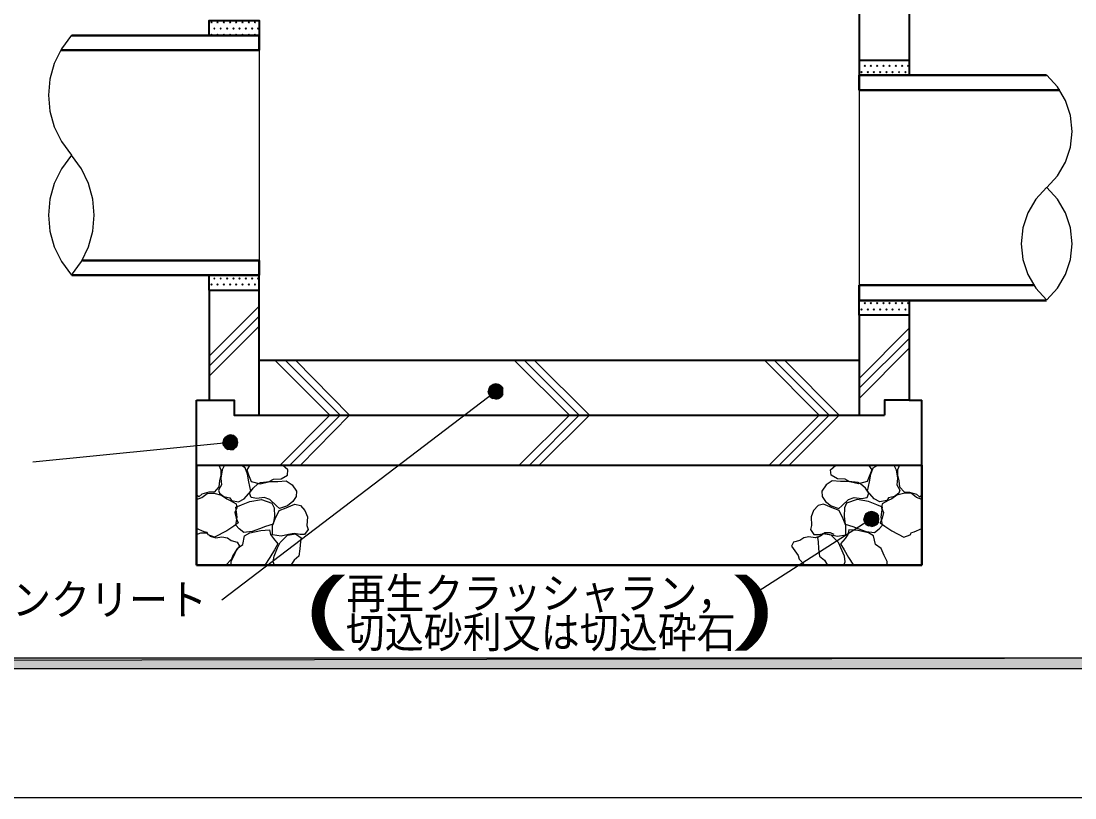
# Model space of a CAD drawing. Header units: millimetres. Extents: x 0 to 420, y 0 to 297.
# Drawn here: x 305.6 to 375.9, y 157 to 208.8 of the extents above; entities that cross this region are included whole.
import ezdxf
from ezdxf.enums import TextEntityAlignment as Align

# ---------------------------------------------------------------- set-up
doc = ezdxf.new("R2010")
doc.units = ezdxf.units.MM
doc.styles.add('kst32b', font='NotoSansJP-Variable.ttf')

msp = doc.modelspace()

# ---------------------------------------------------------------- hatches: boundary and pattern name
for points in [[(318.304, 208.767), (318.283, 208.746), (318.262, 208.724), (318.283, 208.703), (318.304, 208.682), (318.325, 208.703), (318.347, 208.724), (318.325, 208.746), (318.304, 208.767)], [(318.707, 208.767), (318.685, 208.746), (318.664, 208.724), (318.685, 208.703), (318.707, 208.682), (318.728, 208.703), (318.749, 208.724), (318.728, 208.746), (318.707, 208.767)], [(319.13, 208.767), (319.109, 208.746), (319.087, 208.724), (319.109, 208.703), (319.13, 208.682), (319.151, 208.703), (319.172, 208.724), (319.151, 208.746), (319.13, 208.767)], [(319.553, 208.767), (319.532, 208.746), (319.511, 208.724), (319.532, 208.703), (319.553, 208.682), (319.574, 208.703), (319.596, 208.724), (319.574, 208.746), (319.553, 208.767)], [(319.955, 208.767), (319.934, 208.746), (319.913, 208.724), (319.934, 208.703), (319.955, 208.682), (319.977, 208.703), (319.998, 208.724), (319.977, 208.746), (319.955, 208.767)], [(320.379, 208.767), (320.357, 208.746), (320.336, 208.724), (320.357, 208.703), (320.379, 208.682), (320.4, 208.703), (320.421, 208.724), (320.4, 208.746), (320.379, 208.767)], [(320.802, 208.767), (320.781, 208.746), (320.76, 208.724), (320.781, 208.703), (320.802, 208.682), (320.823, 208.703), (320.844, 208.724), (320.823, 208.746), (320.802, 208.767)], [(321.204, 208.767), (321.183, 208.746), (321.162, 208.724), (321.183, 208.703), (321.204, 208.682), (321.225, 208.703), (321.246, 208.724), (321.225, 208.746), (321.204, 208.767)], [(318.304, 207.941), (318.283, 207.92), (318.262, 207.899), (318.283, 207.878), (318.304, 207.857), (318.325, 207.878), (318.347, 207.899), (318.325, 207.92), (318.304, 207.941)], [(318.495, 208.365), (318.474, 208.344), (318.453, 208.322), (318.474, 208.301), (318.495, 208.28), (318.516, 208.301), (318.537, 208.322), (318.516, 208.344), (318.495, 208.365)], [(318.707, 207.941), (318.685, 207.92), (318.664, 207.899), (318.685, 207.878), (318.707, 207.857), (318.728, 207.878), (318.749, 207.899), (318.728, 207.92), (318.707, 207.941)], [(318.918, 208.365), (318.897, 208.344), (318.876, 208.322), (318.897, 208.301), (318.918, 208.28), (318.939, 208.301), (318.961, 208.322), (318.939, 208.344), (318.918, 208.365)], [(319.13, 207.941), (319.109, 207.92), (319.087, 207.899), (319.109, 207.878), (319.13, 207.857), (319.151, 207.878), (319.172, 207.899), (319.151, 207.92), (319.13, 207.941)], [(319.341, 208.365), (319.32, 208.344), (319.299, 208.322), (319.32, 208.301), (319.341, 208.28), (319.363, 208.301), (319.384, 208.322), (319.363, 208.344), (319.341, 208.365)], [(319.553, 207.941), (319.532, 207.92), (319.511, 207.899), (319.532, 207.878), (319.553, 207.857), (319.574, 207.878), (319.596, 207.899), (319.574, 207.92), (319.553, 207.941)], [(319.765, 208.365), (319.744, 208.344), (319.723, 208.322), (319.744, 208.301), (319.765, 208.28), (319.786, 208.301), (319.807, 208.322), (319.786, 208.344), (319.765, 208.365)], [(319.955, 207.941), (319.934, 207.92), (319.913, 207.899), (319.934, 207.878), (319.955, 207.857), (319.977, 207.878), (319.998, 207.899), (319.977, 207.92), (319.955, 207.941)], [(320.167, 208.365), (320.146, 208.344), (320.125, 208.322), (320.146, 208.301), (320.167, 208.28), (320.188, 208.301), (320.209, 208.322), (320.188, 208.344), (320.167, 208.365)], [(320.379, 207.941), (320.357, 207.92), (320.336, 207.899), (320.357, 207.878), (320.379, 207.857), (320.4, 207.878), (320.421, 207.899), (320.4, 207.92), (320.379, 207.941)], [(320.59, 208.365), (320.569, 208.344), (320.548, 208.322), (320.569, 208.301), (320.59, 208.28), (320.612, 208.301), (320.633, 208.322), (320.612, 208.344), (320.59, 208.365)], [(320.802, 207.941), (320.781, 207.92), (320.76, 207.899), (320.781, 207.878), (320.802, 207.857), (320.823, 207.878), (320.844, 207.899), (320.823, 207.92), (320.802, 207.941)], [(321.014, 208.365), (320.993, 208.344), (320.971, 208.322), (320.993, 208.301), (321.014, 208.28), (321.035, 208.301), (321.056, 208.322), (321.035, 208.344), (321.014, 208.365)], [(321.204, 207.941), (321.183, 207.92), (321.162, 207.899), (321.183, 207.878), (321.204, 207.857), (321.225, 207.878), (321.246, 207.899), (321.225, 207.92), (321.204, 207.941)], [(321.416, 208.365), (321.395, 208.344), (321.373, 208.322), (321.395, 208.301), (321.416, 208.28), (321.437, 208.301), (321.458, 208.322), (321.437, 208.344), (321.416, 208.365)], [(361.844, 205.867), (361.823, 205.846), (361.802, 205.825), (361.823, 205.804), (361.844, 205.782), (361.865, 205.804), (361.887, 205.825), (361.865, 205.846), (361.844, 205.867)], [(362.246, 205.867), (362.225, 205.846), (362.204, 205.825), (362.225, 205.804), (362.246, 205.782), (362.268, 205.804), (362.289, 205.825), (362.268, 205.846), (362.246, 205.867)], [(362.67, 205.867), (362.648, 205.846), (362.627, 205.825), (362.648, 205.804), (362.67, 205.782), (362.691, 205.804), (362.712, 205.825), (362.691, 205.846), (362.67, 205.867)], [(363.093, 205.867), (363.072, 205.846), (363.051, 205.825), (363.072, 205.804), (363.093, 205.782), (363.114, 205.804), (363.135, 205.825), (363.114, 205.846), (363.093, 205.867)], [(363.495, 205.867), (363.474, 205.846), (363.453, 205.825), (363.474, 205.804), (363.495, 205.782), (363.516, 205.804), (363.537, 205.825), (363.516, 205.846), (363.495, 205.867)], [(363.918, 205.867), (363.897, 205.846), (363.876, 205.825), (363.897, 205.804), (363.918, 205.782), (363.94, 205.804), (363.961, 205.825), (363.94, 205.846), (363.918, 205.867)], [(364.342, 205.867), (364.321, 205.846), (364.3, 205.825), (364.321, 205.804), (364.342, 205.782), (364.363, 205.804), (364.384, 205.825), (364.363, 205.846), (364.342, 205.867)], [(364.744, 205.867), (364.723, 205.846), (364.702, 205.825), (364.723, 205.804), (364.744, 205.782), (364.765, 205.804), (364.786, 205.825), (364.765, 205.846), (364.744, 205.867)], [(361.632, 205.444), (361.611, 205.422), (361.59, 205.401), (361.611, 205.38), (361.632, 205.359), (361.654, 205.38), (361.675, 205.401), (361.654, 205.422), (361.632, 205.444)], [(362.056, 205.444), (362.035, 205.422), (362.014, 205.401), (362.035, 205.38), (362.056, 205.359), (362.077, 205.38), (362.098, 205.401), (362.077, 205.422), (362.056, 205.444)], [(362.458, 205.444), (362.437, 205.422), (362.416, 205.401), (362.437, 205.38), (362.458, 205.359), (362.479, 205.38), (362.5, 205.401), (362.479, 205.422), (362.458, 205.444)], [(362.881, 205.444), (362.86, 205.422), (362.839, 205.401), (362.86, 205.38), (362.881, 205.359), (362.902, 205.38), (362.924, 205.401), (362.902, 205.422), (362.881, 205.444)], [(363.305, 205.444), (363.284, 205.422), (363.262, 205.401), (363.284, 205.38), (363.305, 205.359), (363.326, 205.38), (363.347, 205.401), (363.326, 205.422), (363.305, 205.444)], [(363.707, 205.444), (363.686, 205.422), (363.664, 205.401), (363.686, 205.38), (363.707, 205.359), (363.728, 205.38), (363.749, 205.401), (363.728, 205.422), (363.707, 205.444)], [(364.13, 205.444), (364.109, 205.422), (364.088, 205.401), (364.109, 205.38), (364.13, 205.359), (364.151, 205.38), (364.173, 205.401), (364.151, 205.422), (364.13, 205.444)], [(364.554, 205.444), (364.532, 205.422), (364.511, 205.401), (364.532, 205.38), (364.554, 205.359), (364.575, 205.38), (364.596, 205.401), (364.575, 205.422), (364.554, 205.444)], [(318.304, 191.283), (318.283, 191.262), (318.262, 191.241), (318.283, 191.22), (318.304, 191.198), (318.325, 191.22), (318.347, 191.241), (318.325, 191.262), (318.304, 191.283)], [(318.495, 191.685), (318.474, 191.664), (318.453, 191.643), (318.474, 191.622), (318.495, 191.601), (318.516, 191.622), (318.537, 191.643), (318.516, 191.664), (318.495, 191.685)], [(318.707, 191.283), (318.685, 191.262), (318.664, 191.241), (318.685, 191.22), (318.707, 191.198), (318.728, 191.22), (318.749, 191.241), (318.728, 191.262), (318.707, 191.283)], [(318.918, 191.685), (318.897, 191.664), (318.876, 191.643), (318.897, 191.622), (318.918, 191.601), (318.939, 191.622), (318.961, 191.643), (318.939, 191.664), (318.918, 191.685)], [(319.13, 191.283), (319.109, 191.262), (319.087, 191.241), (319.109, 191.22), (319.13, 191.198), (319.151, 191.22), (319.172, 191.241), (319.151, 191.262), (319.13, 191.283)], [(319.341, 191.685), (319.32, 191.664), (319.299, 191.643), (319.32, 191.622), (319.341, 191.601), (319.363, 191.622), (319.384, 191.643), (319.363, 191.664), (319.341, 191.685)], [(319.553, 191.283), (319.532, 191.262), (319.511, 191.241), (319.532, 191.22), (319.553, 191.198), (319.574, 191.22), (319.596, 191.241), (319.574, 191.262), (319.553, 191.283)], [(319.765, 191.685), (319.744, 191.664), (319.723, 191.643), (319.744, 191.622), (319.765, 191.601), (319.786, 191.622), (319.807, 191.643), (319.786, 191.664), (319.765, 191.685)], [(319.955, 191.283), (319.934, 191.262), (319.913, 191.241), (319.934, 191.22), (319.955, 191.198), (319.977, 191.22), (319.998, 191.241), (319.977, 191.262), (319.955, 191.283)], [(320.167, 191.685), (320.146, 191.664), (320.125, 191.643), (320.146, 191.622), (320.167, 191.601), (320.188, 191.622), (320.209, 191.643), (320.188, 191.664), (320.167, 191.685)], [(320.379, 191.283), (320.357, 191.262), (320.336, 191.241), (320.357, 191.22), (320.379, 191.198), (320.4, 191.22), (320.421, 191.241), (320.4, 191.262), (320.379, 191.283)], [(320.59, 191.685), (320.569, 191.664), (320.548, 191.643), (320.569, 191.622), (320.59, 191.601), (320.612, 191.622), (320.633, 191.643), (320.612, 191.664), (320.59, 191.685)], [(320.802, 191.283), (320.781, 191.262), (320.76, 191.241), (320.781, 191.22), (320.802, 191.198), (320.823, 191.22), (320.844, 191.241), (320.823, 191.262), (320.802, 191.283)], [(321.014, 191.685), (320.993, 191.664), (320.971, 191.643), (320.993, 191.622), (321.014, 191.601), (321.035, 191.622), (321.056, 191.643), (321.035, 191.664), (321.014, 191.685)], [(321.204, 191.283), (321.183, 191.262), (321.162, 191.241), (321.183, 191.22), (321.204, 191.198), (321.225, 191.22), (321.246, 191.241), (321.225, 191.262), (321.204, 191.283)], [(321.416, 191.685), (321.395, 191.664), (321.373, 191.643), (321.395, 191.622), (321.416, 191.601), (321.437, 191.622), (321.458, 191.643), (321.437, 191.664), (321.416, 191.685)], [(361.844, 190.034), (361.823, 190.013), (361.802, 189.992), (361.823, 189.971), (361.844, 189.95), (361.865, 189.971), (361.887, 189.992), (361.865, 190.013), (361.844, 190.034)], [(362.246, 190.034), (362.225, 190.013), (362.204, 189.992), (362.225, 189.971), (362.246, 189.95), (362.268, 189.971), (362.289, 189.992), (362.268, 190.013), (362.246, 190.034)], [(362.67, 190.034), (362.648, 190.013), (362.627, 189.992), (362.648, 189.971), (362.67, 189.95), (362.691, 189.971), (362.712, 189.992), (362.691, 190.013), (362.67, 190.034)], [(363.093, 190.034), (363.072, 190.013), (363.051, 189.992), (363.072, 189.971), (363.093, 189.95), (363.114, 189.971), (363.135, 189.992), (363.114, 190.013), (363.093, 190.034)], [(363.495, 190.034), (363.474, 190.013), (363.453, 189.992), (363.474, 189.971), (363.495, 189.95), (363.516, 189.971), (363.537, 189.992), (363.516, 190.013), (363.495, 190.034)], [(363.918, 190.034), (363.897, 190.013), (363.876, 189.992), (363.897, 189.971), (363.918, 189.95), (363.94, 189.971), (363.961, 189.992), (363.94, 190.013), (363.918, 190.034)], [(364.342, 190.034), (364.321, 190.013), (364.3, 189.992), (364.321, 189.971), (364.342, 189.95), (364.363, 189.971), (364.384, 189.992), (364.363, 190.013), (364.342, 190.034)], [(364.744, 190.034), (364.723, 190.013), (364.702, 189.992), (364.723, 189.971), (364.744, 189.95), (364.765, 189.971), (364.786, 189.992), (364.765, 190.013), (364.744, 190.034)], [(361.632, 189.611), (361.611, 189.59), (361.59, 189.569), (361.611, 189.547), (361.632, 189.526), (361.654, 189.547), (361.675, 189.569), (361.654, 189.59), (361.632, 189.611)], [(362.056, 189.611), (362.035, 189.59), (362.014, 189.569), (362.035, 189.547), (362.056, 189.526), (362.077, 189.547), (362.098, 189.569), (362.077, 189.59), (362.056, 189.611)], [(362.458, 189.611), (362.437, 189.59), (362.416, 189.569), (362.437, 189.547), (362.458, 189.526), (362.479, 189.547), (362.5, 189.569), (362.479, 189.59), (362.458, 189.611)], [(362.881, 189.611), (362.86, 189.59), (362.839, 189.569), (362.86, 189.547), (362.881, 189.526), (362.902, 189.547), (362.924, 189.569), (362.902, 189.59), (362.881, 189.611)], [(363.305, 189.611), (363.284, 189.59), (363.262, 189.569), (363.284, 189.547), (363.305, 189.526), (363.326, 189.547), (363.347, 189.569), (363.326, 189.59), (363.305, 189.611)], [(363.707, 189.611), (363.686, 189.59), (363.664, 189.569), (363.686, 189.547), (363.707, 189.526), (363.728, 189.547), (363.749, 189.569), (363.728, 189.59), (363.707, 189.611)], [(364.13, 189.611), (364.109, 189.59), (364.088, 189.569), (364.109, 189.547), (364.13, 189.526), (364.151, 189.547), (364.173, 189.569), (364.151, 189.59), (364.13, 189.611)], [(364.554, 189.611), (364.532, 189.59), (364.511, 189.569), (364.532, 189.547), (364.554, 189.526), (364.575, 189.547), (364.596, 189.569), (364.575, 189.59), (364.554, 189.611)], [(337.439, 184.573), (337.248, 184.616), (337.248, 184.108), (337.439, 184.573)], [(319.765, 181.165), (319.574, 181.208), (319.574, 180.7), (319.765, 181.165)], [(362.479, 176.064), (362.289, 176.107), (362.289, 175.599), (362.479, 176.064)]]:
    msp.add_hatch(color=7).paths.add_polyline_path(points)
h = msp.add_hatch(color=7)
h.paths.add_polyline_path([(336.783, 184.298), (336.741, 184.108), (337.248, 184.108), (336.783, 184.298)])
h.paths.add_polyline_path([(336.741, 184.108), (337.248, 184.108), (336.783, 183.917), (336.741, 184.108)])
h.paths.add_polyline_path([(337.248, 184.108), (336.783, 183.917), (336.889, 183.748), (337.248, 184.108)])
h = msp.add_hatch(color=7)
h.paths.add_polyline_path([(337.248, 184.616), (337.058, 184.573), (337.248, 184.108), (337.248, 184.616)])
h.paths.add_polyline_path([(337.058, 184.573), (337.248, 184.108), (336.889, 184.467), (337.058, 184.573)])
h.paths.add_polyline_path([(337.248, 184.108), (336.889, 184.467), (336.783, 184.298), (337.248, 184.108)])
h = msp.add_hatch(color=7)
h.paths.add_polyline_path([(336.889, 183.748), (337.058, 183.642), (337.248, 184.108), (336.889, 183.748)])
h.paths.add_polyline_path([(337.058, 183.642), (337.248, 184.108), (337.248, 183.6), (337.058, 183.642)])
h.paths.add_polyline_path([(337.248, 184.108), (337.248, 183.6), (337.439, 183.642), (337.248, 184.108)])
h = msp.add_hatch(color=7)
h.paths.add_polyline_path([(337.735, 184.108), (337.714, 184.298), (337.248, 184.108), (337.735, 184.108)])
h.paths.add_polyline_path([(337.714, 184.298), (337.248, 184.108), (337.608, 184.467), (337.714, 184.298)])
h.paths.add_polyline_path([(337.248, 184.108), (337.608, 184.467), (337.439, 184.573), (337.248, 184.108)])
h = msp.add_hatch(color=7)
h.paths.add_polyline_path([(337.439, 183.642), (337.608, 183.748), (337.248, 184.108), (337.439, 183.642)])
h.paths.add_polyline_path([(337.608, 183.748), (337.248, 184.108), (337.714, 183.917), (337.608, 183.748)])
h.paths.add_polyline_path([(337.248, 184.108), (337.714, 183.917), (337.735, 184.108), (337.248, 184.108)])
h = msp.add_hatch(color=7)
h.paths.add_polyline_path([(319.109, 180.89), (319.066, 180.7), (319.574, 180.7), (319.109, 180.89)])
h.paths.add_polyline_path([(319.066, 180.7), (319.574, 180.7), (319.109, 180.509), (319.066, 180.7)])
h.paths.add_polyline_path([(319.574, 180.7), (319.109, 180.509), (319.214, 180.361), (319.574, 180.7)])
h = msp.add_hatch(color=7)
h.paths.add_polyline_path([(319.574, 181.208), (319.384, 181.165), (319.574, 180.7), (319.574, 181.208)])
h.paths.add_polyline_path([(319.384, 181.165), (319.574, 180.7), (319.214, 181.06), (319.384, 181.165)])
h.paths.add_polyline_path([(319.574, 180.7), (319.214, 181.06), (319.109, 180.89), (319.574, 180.7)])
h = msp.add_hatch(color=7)
h.paths.add_polyline_path([(319.214, 180.361), (319.384, 180.234), (319.574, 180.7), (319.214, 180.361)])
h.paths.add_polyline_path([(319.384, 180.234), (319.574, 180.7), (319.574, 180.213), (319.384, 180.234)])
h.paths.add_polyline_path([(319.574, 180.7), (319.574, 180.213), (319.765, 180.234), (319.574, 180.7)])
h = msp.add_hatch(color=7)
h.paths.add_polyline_path([(320.061, 180.7), (320.019, 180.89), (319.574, 180.7), (320.061, 180.7)])
h.paths.add_polyline_path([(320.019, 180.89), (319.574, 180.7), (319.913, 181.06), (320.019, 180.89)])
h.paths.add_polyline_path([(319.574, 180.7), (319.913, 181.06), (319.765, 181.165), (319.574, 180.7)])
h = msp.add_hatch(color=7)
h.paths.add_polyline_path([(319.765, 180.234), (319.913, 180.361), (319.574, 180.7), (319.765, 180.234)])
h.paths.add_polyline_path([(319.913, 180.361), (319.574, 180.7), (320.019, 180.509), (319.913, 180.361)])
h.paths.add_polyline_path([(319.574, 180.7), (320.019, 180.509), (320.061, 180.7), (319.574, 180.7)])
h = msp.add_hatch(color=7)
h.paths.add_polyline_path([(361.823, 175.789), (361.781, 175.599), (362.289, 175.599), (361.823, 175.789)])
h.paths.add_polyline_path([(361.781, 175.599), (362.289, 175.599), (361.823, 175.408), (361.781, 175.599)])
h.paths.add_polyline_path([(362.289, 175.599), (361.823, 175.408), (361.929, 175.239), (362.289, 175.599)])
h = msp.add_hatch(color=7)
h.paths.add_polyline_path([(362.289, 176.107), (362.098, 176.064), (362.289, 175.599), (362.289, 176.107)])
h.paths.add_polyline_path([(362.098, 176.064), (362.289, 175.599), (361.929, 175.958), (362.098, 176.064)])
h.paths.add_polyline_path([(362.289, 175.599), (361.929, 175.958), (361.823, 175.789), (362.289, 175.599)])
h = msp.add_hatch(color=7)
h.paths.add_polyline_path([(362.797, 175.599), (362.754, 175.789), (362.289, 175.599), (362.797, 175.599)])
h.paths.add_polyline_path([(362.754, 175.789), (362.289, 175.599), (362.648, 175.958), (362.754, 175.789)])
h.paths.add_polyline_path([(362.289, 175.599), (362.648, 175.958), (362.479, 176.064), (362.289, 175.599)])
h = msp.add_hatch(color=7)
h.paths.add_polyline_path([(361.929, 175.239), (362.098, 175.133), (362.289, 175.599), (361.929, 175.239)])
h.paths.add_polyline_path([(362.098, 175.133), (362.289, 175.599), (362.289, 175.091), (362.098, 175.133)])
h.paths.add_polyline_path([(362.289, 175.599), (362.289, 175.091), (362.479, 175.133), (362.289, 175.599)])
h = msp.add_hatch(color=7)
h.paths.add_polyline_path([(362.479, 175.133), (362.648, 175.239), (362.289, 175.599), (362.479, 175.133)])
h.paths.add_polyline_path([(362.648, 175.239), (362.289, 175.599), (362.754, 175.408), (362.648, 175.239)])
h.paths.add_polyline_path([(362.289, 175.599), (362.754, 175.408), (362.797, 175.599), (362.289, 175.599)])
h = msp.add_hatch(color=7)
h.paths.add_polyline_path([(394.166, 165.629), (394.166, 166.328), (26.183, 165.629), (394.166, 165.629)])
h.paths.add_polyline_path([(394.166, 166.328), (26.183, 165.629), (26.183, 166.328), (394.166, 166.328)])

# ---------------------------------------------------------------- linework, layer by layer
at = {"lineweight": 25}
for points in [[(364.807, 219.858), (364.807, 206.184)], [(361.484, 218.863), (361.484, 206.184)], [(318.156, 207.857), (318.156, 208.851), (321.479, 208.851), (321.479, 207.857)], [(364.807, 206.184), (361.484, 206.184), (361.484, 205.19)], [(364.807, 206.184), (364.807, 205.19)], [(318.156, 190.86), (318.156, 191.855)], [(318.156, 190.86), (321.479, 190.86), (321.479, 191.855)], [(318.156, 190.86), (318.156, 183.515), (319.807, 183.515), (319.807, 182.52), (321.479, 182.52), (321.479, 190.86)], [(364.807, 190.182), (364.807, 189.188), (361.484, 189.188), (361.484, 190.182)], [(361.484, 189.188), (361.484, 182.52)], [(364.807, 189.188), (364.807, 183.515)], [(321.479, 186.182), (361.484, 186.182)], [(317.309, 179.197), (317.309, 183.515)], [(317.309, 183.515), (318.156, 183.515)], [(364.807, 183.515), (363.157, 183.515), (363.157, 182.52)], [(364.807, 183.515), (365.654, 183.515)], [(365.654, 179.197), (365.654, 183.515)], [(321.479, 182.52), (361.484, 182.52)], [(361.484, 182.52), (363.157, 182.52)], [(317.309, 179.197), (365.654, 179.197)]]:
    msp.add_lwpolyline(points, dxfattribs=at)
at = {"lineweight": 0}
for points in [[(318.304, 208.767), (318.283, 208.746), (318.262, 208.724), (318.283, 208.703), (318.304, 208.682), (318.325, 208.703), (318.347, 208.724), (318.325, 208.746)], [(318.707, 208.767), (318.685, 208.746), (318.664, 208.724), (318.685, 208.703), (318.707, 208.682), (318.728, 208.703), (318.749, 208.724), (318.728, 208.746)], [(319.13, 208.767), (319.109, 208.746), (319.087, 208.724), (319.109, 208.703), (319.13, 208.682), (319.151, 208.703), (319.172, 208.724), (319.151, 208.746)], [(319.553, 208.767), (319.532, 208.746), (319.511, 208.724), (319.532, 208.703), (319.553, 208.682), (319.574, 208.703), (319.596, 208.724), (319.574, 208.746)], [(319.955, 208.767), (319.934, 208.746), (319.913, 208.724), (319.934, 208.703), (319.955, 208.682), (319.977, 208.703), (319.998, 208.724), (319.977, 208.746)], [(320.379, 208.767), (320.357, 208.746), (320.336, 208.724), (320.357, 208.703), (320.379, 208.682), (320.4, 208.703), (320.421, 208.724), (320.4, 208.746)], [(320.802, 208.767), (320.781, 208.746), (320.76, 208.724), (320.781, 208.703), (320.802, 208.682), (320.823, 208.703), (320.844, 208.724), (320.823, 208.746)], [(321.204, 208.767), (321.183, 208.746), (321.162, 208.724), (321.183, 208.703), (321.204, 208.682), (321.225, 208.703), (321.246, 208.724), (321.225, 208.746)], [(318.304, 207.941), (318.283, 207.92), (318.262, 207.899), (318.283, 207.878), (318.304, 207.857), (318.325, 207.878), (318.347, 207.899), (318.325, 207.92)], [(318.495, 208.365), (318.474, 208.344), (318.453, 208.322), (318.474, 208.301), (318.495, 208.28), (318.516, 208.301), (318.537, 208.322), (318.516, 208.344)], [(318.707, 207.941), (318.685, 207.92), (318.664, 207.899), (318.685, 207.878), (318.707, 207.857), (318.728, 207.878), (318.749, 207.899), (318.728, 207.92)], [(318.918, 208.365), (318.897, 208.344), (318.876, 208.322), (318.897, 208.301), (318.918, 208.28), (318.939, 208.301), (318.961, 208.322), (318.939, 208.344)], [(319.13, 207.941), (319.109, 207.92), (319.087, 207.899), (319.109, 207.878), (319.13, 207.857), (319.151, 207.878), (319.172, 207.899), (319.151, 207.92)], [(319.341, 208.365), (319.32, 208.344), (319.299, 208.322), (319.32, 208.301), (319.341, 208.28), (319.363, 208.301), (319.384, 208.322), (319.363, 208.344)], [(319.553, 207.941), (319.532, 207.92), (319.511, 207.899), (319.532, 207.878), (319.553, 207.857), (319.574, 207.878), (319.596, 207.899), (319.574, 207.92)], [(319.765, 208.365), (319.744, 208.344), (319.723, 208.322), (319.744, 208.301), (319.765, 208.28), (319.786, 208.301), (319.807, 208.322), (319.786, 208.344)], [(319.955, 207.941), (319.934, 207.92), (319.913, 207.899), (319.934, 207.878), (319.955, 207.857), (319.977, 207.878), (319.998, 207.899), (319.977, 207.92)], [(320.167, 208.365), (320.146, 208.344), (320.125, 208.322), (320.146, 208.301), (320.167, 208.28), (320.188, 208.301), (320.209, 208.322), (320.188, 208.344)], [(320.379, 207.941), (320.357, 207.92), (320.336, 207.899), (320.357, 207.878), (320.379, 207.857), (320.4, 207.878), (320.421, 207.899), (320.4, 207.92)], [(320.59, 208.365), (320.569, 208.344), (320.548, 208.322), (320.569, 208.301), (320.59, 208.28), (320.612, 208.301), (320.633, 208.322), (320.612, 208.344)], [(320.802, 207.941), (320.781, 207.92), (320.76, 207.899), (320.781, 207.878), (320.802, 207.857), (320.823, 207.878), (320.844, 207.899), (320.823, 207.92)], [(321.014, 208.365), (320.993, 208.344), (320.971, 208.322), (320.993, 208.301), (321.014, 208.28), (321.035, 208.301), (321.056, 208.322), (321.035, 208.344)], [(321.204, 207.941), (321.183, 207.92), (321.162, 207.899), (321.183, 207.878), (321.204, 207.857), (321.225, 207.878), (321.246, 207.899), (321.225, 207.92)], [(321.416, 208.365), (321.395, 208.344), (321.373, 208.322), (321.395, 208.301), (321.416, 208.28), (321.437, 208.301), (321.458, 208.322), (321.437, 208.344)], [(361.844, 205.867), (361.823, 205.846), (361.802, 205.825), (361.823, 205.804), (361.844, 205.782), (361.865, 205.804), (361.887, 205.825), (361.865, 205.846)], [(362.246, 205.867), (362.225, 205.846), (362.204, 205.825), (362.225, 205.804), (362.246, 205.782), (362.268, 205.804), (362.289, 205.825), (362.268, 205.846)], [(362.67, 205.867), (362.648, 205.846), (362.627, 205.825), (362.648, 205.804), (362.67, 205.782), (362.691, 205.804), (362.712, 205.825), (362.691, 205.846)], [(363.093, 205.867), (363.072, 205.846), (363.051, 205.825), (363.072, 205.804), (363.093, 205.782), (363.114, 205.804), (363.135, 205.825), (363.114, 205.846)], [(363.495, 205.867), (363.474, 205.846), (363.453, 205.825), (363.474, 205.804), (363.495, 205.782), (363.516, 205.804), (363.537, 205.825), (363.516, 205.846)], [(363.918, 205.867), (363.897, 205.846), (363.876, 205.825), (363.897, 205.804), (363.918, 205.782), (363.94, 205.804), (363.961, 205.825), (363.94, 205.846)], [(364.342, 205.867), (364.321, 205.846), (364.3, 205.825), (364.321, 205.804), (364.342, 205.782), (364.363, 205.804), (364.384, 205.825), (364.363, 205.846)], [(364.744, 205.867), (364.723, 205.846), (364.702, 205.825), (364.723, 205.804), (364.744, 205.782), (364.765, 205.804), (364.786, 205.825), (364.765, 205.846)], [(361.632, 205.444), (361.611, 205.422), (361.59, 205.401), (361.611, 205.38), (361.632, 205.359), (361.654, 205.38), (361.675, 205.401), (361.654, 205.422)], [(362.056, 205.444), (362.035, 205.422), (362.014, 205.401), (362.035, 205.38), (362.056, 205.359), (362.077, 205.38), (362.098, 205.401), (362.077, 205.422)], [(362.458, 205.444), (362.437, 205.422), (362.416, 205.401), (362.437, 205.38), (362.458, 205.359), (362.479, 205.38), (362.5, 205.401), (362.479, 205.422)], [(362.881, 205.444), (362.86, 205.422), (362.839, 205.401), (362.86, 205.38), (362.881, 205.359), (362.902, 205.38), (362.924, 205.401), (362.902, 205.422)], [(363.305, 205.444), (363.284, 205.422), (363.262, 205.401), (363.284, 205.38), (363.305, 205.359), (363.326, 205.38), (363.347, 205.401), (363.326, 205.422)], [(363.707, 205.444), (363.686, 205.422), (363.664, 205.401), (363.686, 205.38), (363.707, 205.359), (363.728, 205.38), (363.749, 205.401), (363.728, 205.422)], [(364.13, 205.444), (364.109, 205.422), (364.088, 205.401), (364.109, 205.38), (364.13, 205.359), (364.151, 205.38), (364.173, 205.401), (364.151, 205.422)], [(364.554, 205.444), (364.532, 205.422), (364.511, 205.401), (364.532, 205.38), (364.554, 205.359), (364.575, 205.38), (364.596, 205.401), (364.575, 205.422)], [(318.304, 191.283), (318.283, 191.262), (318.262, 191.241), (318.283, 191.22), (318.304, 191.198), (318.325, 191.22), (318.347, 191.241), (318.325, 191.262)], [(318.495, 191.685), (318.474, 191.664), (318.453, 191.643), (318.474, 191.622), (318.495, 191.601), (318.516, 191.622), (318.537, 191.643), (318.516, 191.664)], [(318.707, 191.283), (318.685, 191.262), (318.664, 191.241), (318.685, 191.22), (318.707, 191.198), (318.728, 191.22), (318.749, 191.241), (318.728, 191.262)], [(318.918, 191.685), (318.897, 191.664), (318.876, 191.643), (318.897, 191.622), (318.918, 191.601), (318.939, 191.622), (318.961, 191.643), (318.939, 191.664)], [(319.13, 191.283), (319.109, 191.262), (319.087, 191.241), (319.109, 191.22), (319.13, 191.198), (319.151, 191.22), (319.172, 191.241), (319.151, 191.262)], [(319.341, 191.685), (319.32, 191.664), (319.299, 191.643), (319.32, 191.622), (319.341, 191.601), (319.363, 191.622), (319.384, 191.643), (319.363, 191.664)], [(319.553, 191.283), (319.532, 191.262), (319.511, 191.241), (319.532, 191.22), (319.553, 191.198), (319.574, 191.22), (319.596, 191.241), (319.574, 191.262)], [(319.765, 191.685), (319.744, 191.664), (319.723, 191.643), (319.744, 191.622), (319.765, 191.601), (319.786, 191.622), (319.807, 191.643), (319.786, 191.664)], [(319.955, 191.283), (319.934, 191.262), (319.913, 191.241), (319.934, 191.22), (319.955, 191.198), (319.977, 191.22), (319.998, 191.241), (319.977, 191.262)], [(320.167, 191.685), (320.146, 191.664), (320.125, 191.643), (320.146, 191.622), (320.167, 191.601), (320.188, 191.622), (320.209, 191.643), (320.188, 191.664)], [(320.379, 191.283), (320.357, 191.262), (320.336, 191.241), (320.357, 191.22), (320.379, 191.198), (320.4, 191.22), (320.421, 191.241), (320.4, 191.262)], [(320.59, 191.685), (320.569, 191.664), (320.548, 191.643), (320.569, 191.622), (320.59, 191.601), (320.612, 191.622), (320.633, 191.643), (320.612, 191.664)], [(320.802, 191.283), (320.781, 191.262), (320.76, 191.241), (320.781, 191.22), (320.802, 191.198), (320.823, 191.22), (320.844, 191.241), (320.823, 191.262)], [(321.014, 191.685), (320.993, 191.664), (320.971, 191.643), (320.993, 191.622), (321.014, 191.601), (321.035, 191.622), (321.056, 191.643), (321.035, 191.664)], [(321.204, 191.283), (321.183, 191.262), (321.162, 191.241), (321.183, 191.22), (321.204, 191.198), (321.225, 191.22), (321.246, 191.241), (321.225, 191.262)], [(321.416, 191.685), (321.395, 191.664), (321.373, 191.643), (321.395, 191.622), (321.416, 191.601), (321.437, 191.622), (321.458, 191.643), (321.437, 191.664)], [(361.844, 190.034), (361.823, 190.013), (361.802, 189.992), (361.823, 189.971), (361.844, 189.95), (361.865, 189.971), (361.887, 189.992), (361.865, 190.013)], [(362.246, 190.034), (362.225, 190.013), (362.204, 189.992), (362.225, 189.971), (362.246, 189.95), (362.268, 189.971), (362.289, 189.992), (362.268, 190.013)], [(362.67, 190.034), (362.648, 190.013), (362.627, 189.992), (362.648, 189.971), (362.67, 189.95), (362.691, 189.971), (362.712, 189.992), (362.691, 190.013)], [(363.093, 190.034), (363.072, 190.013), (363.051, 189.992), (363.072, 189.971), (363.093, 189.95), (363.114, 189.971), (363.135, 189.992), (363.114, 190.013)], [(363.495, 190.034), (363.474, 190.013), (363.453, 189.992), (363.474, 189.971), (363.495, 189.95), (363.516, 189.971), (363.537, 189.992), (363.516, 190.013)], [(363.918, 190.034), (363.897, 190.013), (363.876, 189.992), (363.897, 189.971), (363.918, 189.95), (363.94, 189.971), (363.961, 189.992), (363.94, 190.013)], [(364.342, 190.034), (364.321, 190.013), (364.3, 189.992), (364.321, 189.971), (364.342, 189.95), (364.363, 189.971), (364.384, 189.992), (364.363, 190.013)], [(364.744, 190.034), (364.723, 190.013), (364.702, 189.992), (364.723, 189.971), (364.744, 189.95), (364.765, 189.971), (364.786, 189.992), (364.765, 190.013)], [(361.632, 189.611), (361.611, 189.59), (361.59, 189.569), (361.611, 189.547), (361.632, 189.526), (361.654, 189.547), (361.675, 189.569), (361.654, 189.59)], [(362.056, 189.611), (362.035, 189.59), (362.014, 189.569), (362.035, 189.547), (362.056, 189.526), (362.077, 189.547), (362.098, 189.569), (362.077, 189.59)], [(362.458, 189.611), (362.437, 189.59), (362.416, 189.569), (362.437, 189.547), (362.458, 189.526), (362.479, 189.547), (362.5, 189.569), (362.479, 189.59)], [(362.881, 189.611), (362.86, 189.59), (362.839, 189.569), (362.86, 189.547), (362.881, 189.526), (362.902, 189.547), (362.924, 189.569), (362.902, 189.59)], [(363.305, 189.611), (363.284, 189.59), (363.262, 189.569), (363.284, 189.547), (363.305, 189.526), (363.326, 189.547), (363.347, 189.569), (363.326, 189.59)], [(363.707, 189.611), (363.686, 189.59), (363.664, 189.569), (363.686, 189.547), (363.707, 189.526), (363.728, 189.547), (363.749, 189.569), (363.728, 189.59)], [(364.13, 189.611), (364.109, 189.59), (364.088, 189.569), (364.109, 189.547), (364.13, 189.526), (364.151, 189.547), (364.173, 189.569), (364.151, 189.59)], [(364.554, 189.611), (364.532, 189.59), (364.511, 189.569), (364.532, 189.547), (364.554, 189.526), (364.575, 189.547), (364.596, 189.569), (364.575, 189.59)], [(336.783, 184.298), (336.741, 184.108), (337.248, 184.108)], [(336.741, 184.108), (337.248, 184.108), (336.783, 183.917)], [(337.248, 184.108), (336.889, 184.467), (336.783, 184.298)], [(337.248, 184.108), (336.783, 183.917), (336.889, 183.748)], [(337.058, 184.573), (337.248, 184.108), (336.889, 184.467)], [(336.889, 183.748), (337.058, 183.642), (337.248, 184.108)], [(337.248, 184.616), (337.058, 184.573), (337.248, 184.108)], [(337.058, 183.642), (337.248, 184.108), (337.248, 183.6)], [(337.439, 184.573), (337.248, 184.616), (337.248, 184.108)], [(337.248, 184.108), (337.608, 184.467), (337.439, 184.573)], [(337.714, 184.298), (337.248, 184.108), (337.608, 184.467)], [(337.735, 184.108), (337.714, 184.298), (337.248, 184.108)], [(337.248, 184.108), (337.248, 183.6), (337.439, 183.642)], [(337.439, 183.642), (337.608, 183.748), (337.248, 184.108)], [(337.608, 183.748), (337.248, 184.108), (337.714, 183.917)], [(337.248, 184.108), (337.714, 183.917), (337.735, 184.108)], [(319.109, 180.89), (319.066, 180.7), (319.574, 180.7)], [(319.066, 180.7), (319.574, 180.7), (319.109, 180.509)], [(319.574, 180.7), (319.214, 181.06), (319.109, 180.89)], [(319.574, 180.7), (319.109, 180.509), (319.214, 180.361)], [(319.384, 181.165), (319.574, 180.7), (319.214, 181.06)], [(319.214, 180.361), (319.384, 180.234), (319.574, 180.7)], [(319.574, 181.208), (319.384, 181.165), (319.574, 180.7)], [(319.384, 180.234), (319.574, 180.7), (319.574, 180.213)], [(319.765, 181.165), (319.574, 181.208), (319.574, 180.7)], [(319.574, 180.7), (319.913, 181.06), (319.765, 181.165)], [(320.019, 180.89), (319.574, 180.7), (319.913, 181.06)], [(320.061, 180.7), (320.019, 180.89), (319.574, 180.7)], [(319.574, 180.7), (319.574, 180.213), (319.765, 180.234)], [(319.765, 180.234), (319.913, 180.361), (319.574, 180.7)], [(319.913, 180.361), (319.574, 180.7), (320.019, 180.509)], [(319.574, 180.7), (320.019, 180.509), (320.061, 180.7)], [(361.823, 175.789), (361.781, 175.599), (362.289, 175.599)], [(362.289, 175.599), (361.929, 175.958), (361.823, 175.789)], [(362.098, 176.064), (362.289, 175.599), (361.929, 175.958)], [(362.289, 176.107), (362.098, 176.064), (362.289, 175.599)], [(362.479, 176.064), (362.289, 176.107), (362.289, 175.599)], [(362.289, 175.599), (362.648, 175.958), (362.479, 176.064)], [(362.754, 175.789), (362.289, 175.599), (362.648, 175.958)], [(362.797, 175.599), (362.754, 175.789), (362.289, 175.599)], [(361.781, 175.599), (362.289, 175.599), (361.823, 175.408)], [(362.289, 175.599), (361.823, 175.408), (361.929, 175.239)], [(361.929, 175.239), (362.098, 175.133), (362.289, 175.599)], [(362.098, 175.133), (362.289, 175.599), (362.289, 175.091)], [(362.289, 175.599), (362.289, 175.091), (362.479, 175.133)], [(362.479, 175.133), (362.648, 175.239), (362.289, 175.599)], [(362.648, 175.239), (362.289, 175.599), (362.754, 175.408)], [(362.289, 175.599), (362.754, 175.408), (362.797, 175.599)], [(394.166, 165.629), (394.166, 166.328), (26.183, 165.629)], [(394.166, 166.328), (26.183, 165.629), (26.183, 166.328)]]:
    msp.add_lwpolyline(points, close=True, dxfattribs=at)
at = {"lineweight": 13}
for points in [[(308.966, 207.867), (308.301, 206.961), (307.826, 205.975), (307.541, 204.934), (307.446, 203.867), (307.541, 202.799), (307.826, 201.759), (308.301, 200.772), (308.966, 199.867)], [(321.479, 206.862), (321.479, 192.849)], [(373.976, 197.704), (374.693, 198.489), (375.224, 199.397), (375.553, 200.396), (375.666, 201.454), (375.553, 202.511), (375.224, 203.51), (374.693, 204.419), (373.976, 205.204)], [(361.484, 204.195), (361.484, 191.198)], [(308.966, 199.866), (308.301, 198.96), (307.826, 197.974), (307.541, 196.933), (307.446, 195.866), (307.541, 194.798), (307.826, 193.757), (308.301, 192.771), (308.966, 191.866)], [(308.974, 191.866), (309.639, 192.771), (310.114, 193.757), (310.399, 194.798), (310.494, 195.866), (310.399, 196.933), (310.114, 197.974), (309.639, 198.96), (308.974, 199.866)], [(373.969, 197.711), (373.252, 196.926), (372.721, 196.017), (372.392, 195.018), (372.279, 193.961), (372.392, 192.903), (372.721, 191.904), (373.252, 190.996), (373.969, 190.211)], [(373.976, 190.211), (374.693, 190.996), (375.224, 191.904), (375.553, 192.903), (375.666, 193.961), (375.553, 195.018), (375.224, 196.017), (374.693, 196.926), (373.976, 197.711)], [(318.156, 186.457), (321.479, 189.801)], [(321.479, 189.124), (318.156, 185.801)], [(321.479, 188.468), (318.156, 185.124)], [(361.484, 184.975), (364.807, 188.32)], [(364.807, 187.642), (361.484, 184.319)], [(364.807, 186.986), (361.484, 183.642)], [(322.538, 186.182), (326.2, 182.52)], [(326.877, 182.52), (323.215, 186.182)], [(327.512, 182.52), (323.913, 186.182)], [(338.476, 186.182), (342.159, 182.52)], [(342.815, 182.52), (339.154, 186.182)], [(343.493, 182.52), (339.81, 186.182)], [(355.155, 186.182), (358.817, 182.52)], [(359.473, 182.52), (355.812, 186.182)], [(360.151, 182.52), (356.489, 186.182)], [(337.248, 184.108), (319.003, 170.18)], [(322.876, 179.197), (326.2, 182.52)], [(326.877, 182.52), (323.532, 179.197)], [(327.512, 182.52), (324.231, 179.197)], [(338.815, 179.197), (342.159, 182.52)], [(342.815, 182.52), (339.492, 179.197)], [(343.493, 182.52), (340.148, 179.197)], [(355.473, 179.197), (358.817, 182.52)], [(359.473, 182.52), (356.15, 179.197)], [(360.151, 182.52), (356.806, 179.197)], [(319.574, 180.7), (306.387, 179.387)], [(318.791, 179.197), (318.939, 178.879), (318.939, 178.52), (318.834, 178.139), (318.791, 177.736), (318.474, 177.377), (318.135, 177.377), (317.669, 177.25), (317.458, 177.08), (317.309, 177.186)], [(319.172, 179.197), (319.024, 178.879), (318.982, 178.583), (318.939, 178.329), (318.982, 177.885), (318.77, 177.525), (318.834, 177.313), (319.13, 177.101), (319.532, 177.017), (319.638, 176.826), (320.104, 176.742), (320.484, 176.932), (320.929, 177.461), (320.802, 178.075), (320.717, 178.583), (320.548, 179.006), (320.252, 179.197)], [(320.866, 179.197), (320.654, 178.879), (320.781, 178.541), (320.95, 178.096), (321.543, 177.948), (322.114, 178.075), (322.432, 178.244), (322.94, 178.287), (323.363, 178.52), (323.405, 178.879), (323.046, 179.197)], [(362.098, 179.197), (362.31, 178.879), (362.183, 178.541), (362.014, 178.096), (361.421, 177.948), (360.849, 178.075), (360.532, 178.244), (360.024, 178.287), (359.6, 178.52), (359.558, 178.879), (359.918, 179.197)], [(363.791, 179.197), (363.94, 178.879), (363.982, 178.583), (364.024, 178.329), (363.982, 177.885), (364.194, 177.525), (364.13, 177.313), (363.834, 177.101), (363.432, 177.017), (363.326, 176.826), (362.86, 176.742), (362.479, 176.932), (362.035, 177.461), (362.162, 178.075), (362.246, 178.583), (362.416, 179.006), (362.712, 179.197)], [(364.173, 179.197), (364.024, 178.879), (364.024, 178.52), (364.13, 178.139), (364.173, 177.736), (364.49, 177.377), (364.829, 177.377), (365.294, 177.25), (365.506, 177.08), (365.654, 177.186)], [(317.309, 176.89), (317.669, 177.038), (318.008, 177.292), (318.453, 177.313), (318.982, 177.186), (319.32, 176.932), (319.553, 176.826), (319.955, 176.615), (319.998, 176.339), (319.871, 176.022), (319.955, 175.662), (320.082, 175.345), (319.786, 175.112), (319.32, 174.815), (318.516, 174.392), (318.093, 174.54), (318.008, 174.688), (317.818, 174.752), (317.309, 174.964)], [(365.654, 176.89), (365.294, 177.038), (364.956, 177.292), (364.511, 177.313), (363.982, 177.186), (363.643, 176.932), (363.411, 176.826), (363.008, 176.615), (362.966, 176.339), (363.093, 176.022), (363.008, 175.662), (362.881, 175.345), (363.178, 175.112), (363.643, 174.815), (364.448, 174.392), (364.871, 174.54), (364.956, 174.688), (365.146, 174.752), (365.654, 174.964)], [(362.289, 175.599), (354.499, 170.603)], [(317.309, 174.561), (317.585, 174.667), (317.966, 174.667), (318.22, 174.456), (318.601, 174.35), (319.003, 174.413), (319.363, 174.35), (319.617, 174.159), (320.019, 174.053), (320.167, 173.778), (319.934, 173.482), (319.723, 173.164), (319.638, 172.91), (319.257, 172.529)], [(319.617, 172.529), (319.617, 172.762), (319.807, 173.164), (320.019, 173.63), (320.4, 173.905), (320.506, 174.477), (320.866, 174.667), (321.585, 174.837), (322.178, 174.879), (322.241, 174.561), (322.432, 174.307), (322.728, 173.948), (322.495, 173.546), (322.199, 173.037), (321.86, 172.529)], [(322.516, 172.529), (322.411, 172.741), (322.474, 173.122), (322.707, 173.672), (322.876, 174.032), (323.363, 174.519), (323.913, 174.604), (324.273, 174.35), (324.231, 174.096), (324.189, 173.609), (324.125, 173.122), (323.808, 172.847), (323.596, 172.529)], [(359.812, 174.561), (359.558, 174.667), (359.177, 174.667), (358.902, 174.456), (358.542, 174.35), (358.119, 174.413), (357.78, 174.35), (357.526, 174.159), (357.103, 174.053), (356.955, 173.778), (357.187, 173.482), (357.399, 173.164), (357.484, 172.91), (357.865, 172.529)], [(360.447, 172.529), (360.553, 172.741), (360.489, 173.122), (360.257, 173.672), (360.087, 174.032), (359.6, 174.519), (359.05, 174.604), (358.69, 174.35), (358.733, 174.096), (358.775, 173.609), (358.838, 173.122), (359.156, 172.847), (359.368, 172.529)], [(363.347, 172.529), (363.347, 172.762), (363.135, 173.164), (362.945, 173.63), (362.564, 173.905), (362.437, 174.477), (362.098, 174.667), (361.379, 174.837), (360.786, 174.879), (360.722, 174.561), (360.532, 174.307), (360.236, 173.948), (360.468, 173.546), (360.765, 173.037), (361.103, 172.529)], [(394.166, 156.993), (26.183, 156.993)]]:
    msp.add_lwpolyline(points, dxfattribs=at)
at = {"lineweight": 30}
for points in [[(308.991, 207.857), (321.479, 207.857)], [(321.479, 206.862), (321.479, 207.857)], [(308.271, 206.862), (321.479, 206.862)], [(361.484, 204.195), (361.484, 205.19)], [(373.973, 205.19), (361.484, 205.19)], [(374.841, 204.195), (361.484, 204.195)], [(309.711, 192.849), (321.479, 192.849)], [(321.479, 192.849), (321.479, 191.855)], [(308.991, 191.855), (321.479, 191.855)], [(361.484, 191.198), (361.484, 190.182)], [(373.105, 191.198), (361.484, 191.198)], [(373.973, 190.182), (361.484, 190.182)], [(317.309, 172.529), (317.309, 179.197)], [(365.654, 172.529), (365.654, 179.197)], [(317.309, 172.529), (365.654, 172.529)]]:
    msp.add_lwpolyline(points, dxfattribs=at)
at = {"lineweight": 13}
for points in [[(321.331, 176.975), (320.95, 177.038), (320.844, 177.313), (321.077, 177.652), (321.395, 177.948), (321.564, 178.033), (322.178, 178.096), (322.728, 178.096), (323.279, 178.139), (323.681, 177.885), (323.977, 177.461), (323.956, 177.101), (323.723, 176.763), (323.363, 176.467), (322.834, 176.297), (322.644, 176.467), (322.199, 176.89), (321.818, 177.038)], [(361.632, 176.975), (362.014, 177.038), (362.119, 177.313), (361.887, 177.652), (361.569, 177.948), (361.4, 178.033), (360.786, 178.096), (360.236, 178.096), (359.685, 178.139), (359.283, 177.885), (358.987, 177.461), (359.008, 177.101), (359.241, 176.763), (359.6, 176.467), (360.13, 176.297), (360.32, 176.467), (360.765, 176.89), (361.146, 177.038)], [(321.014, 174.773), (320.463, 174.688), (320.146, 174.942), (319.934, 175.196), (320.019, 175.726), (319.934, 176.382), (320.315, 176.551), (320.866, 176.763), (321.628, 176.89), (322.326, 176.657), (322.474, 176.339), (322.495, 175.768), (322.411, 175.26), (321.903, 175.091), (321.5, 174.942)], [(322.813, 176.17), (323.279, 176.339), (323.596, 176.467), (323.871, 176.593), (324.231, 176.509), (324.527, 176.17), (324.697, 175.747), (324.654, 175.154), (324.739, 174.9), (324.506, 174.561), (324.21, 174.561), (323.808, 174.625), (323.448, 174.561), (322.94, 174.456), (322.368, 174.54), (322.368, 174.942), (322.368, 175.154), (322.559, 175.599)], [(360.151, 176.17), (359.685, 176.339), (359.368, 176.467), (359.093, 176.593), (358.733, 176.509), (358.436, 176.17), (358.267, 175.747), (358.309, 175.154), (358.225, 174.9), (358.457, 174.561), (358.754, 174.561), (359.156, 174.625), (359.516, 174.561), (360.024, 174.456), (360.595, 174.54), (360.595, 174.942), (360.595, 175.154), (360.405, 175.599)], [(361.95, 174.773), (362.5, 174.688), (362.818, 174.942), (363.03, 175.196), (362.945, 175.726), (363.03, 176.382), (362.648, 176.551), (362.098, 176.763), (361.336, 176.89), (360.638, 176.657), (360.489, 176.339), (360.468, 175.768), (360.553, 175.26), (361.061, 175.091), (361.463, 174.942)]]:
    msp.add_lwpolyline(points, close=True, dxfattribs=at)

# ---------------------------------------------------------------- texts
at = {"style": 'kst32b'}
for s, height, p, p2 in [('マンホール底調整コンクリート', 2.07913, (281.623, 169.185), (318.007, 169.185)), ('(          )', 4.15825, (324.591, 167.725), (355.778, 167.725)), ('再生クラッシャラン，', 2.0791, (327.3, 169.608), (353.289, 169.608)), ('切込砂利又は切込砕石', 2.0791, (327.258, 167.005), (353.247, 167.005))]:
    msp.add_text(s, height=height, dxfattribs=at).set_placement(p, p2, align=Align.FIT)

doc.saveas('drawing.dxf')
